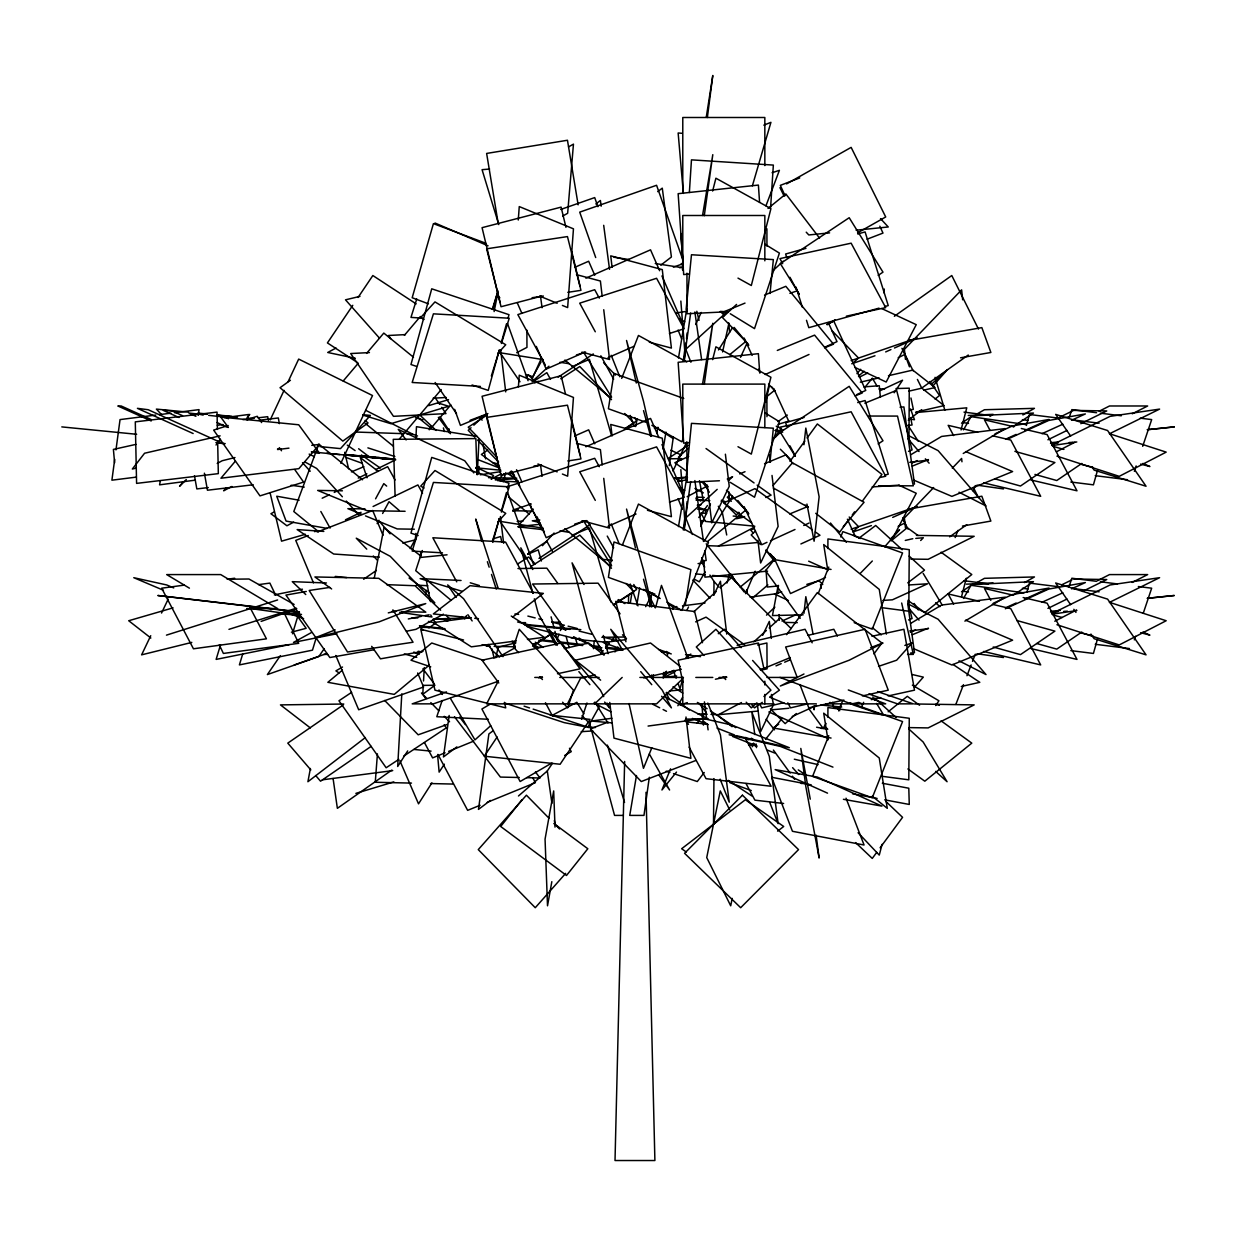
<?xml version="1.0" encoding="UTF-8"?>
<svg xmlns="http://www.w3.org/2000/svg" width="1236" height="1236" viewBox="0 0 1236 1236"><rect width="100%" height="100%" fill="white"/><g stroke="black" fill="none" stroke-linecap="round" stroke-linejoin="round"><path stroke-width="1.5" d="M908.97 440.232L909.263 388.181L896.023 388.537M827.873 548.568L827.935 538.958L909.263 549.665L908.8 611.217L882.319 607.726M827.687 740.256L827.718 736.409M827.873 717.174L827.935 707.564L909.263 718.27L908.8 779.823L882.319 776.332M713.898 594.794L714.006 581.414L709.897 575.049M713.496 824.257L713.944 778.587M448.946 432.646L449.008 428.799M624.644 761.453L615.018 1160.527L654.895 1160.527L646.011 792.307M628.444 603.369L628.63 595.659M415.914 438.023L416.47 426.683L477.235 436.509M420.719 552.446L420.472 557.451L447.061 554.809M477.266 474.609L479.043 438.703M401.793 693.875L397.698 766.49L407.71 750.901M423.206 686.691L422.774 694.323L434.979 685.177M423.531 680.959L424.288 667.579M689.364 192.522L691.465 159.861L773.35 165.083L770.615 207.339M478.626 474.176L479.135 466.482L475.845 468.32M518.27 220.023L519.259 206.582L573.458 228.83L567.648 307.579L562.395 305.431M518.409 386.714L519.259 375.188L573.458 397.436L567.648 476.184L562.395 474.037M377.428 753.898L375.265 782.264L411.48 783.099M883.956 292.824L884.296 289.039M686.135 309.371L691.465 254.755L773.35 259.591L770.028 293.488M684.311 361.422L686.181 342.449M686.552 338.664L687.108 332.978M686.135 477.977L691.465 423.361L773.35 428.197L770.028 462.094M684.311 530.028L687.108 501.584M593.45 648.684L594.253 641.19M803.941 444.728L805.826 428.073L819.128 496.81L814.107 541.213L806.923 504.056M803.941 613.334L805.826 596.679L813.01 633.836M814.524 706.111L814.107 709.819L813.396 706.111M415.064 540.735L416.007 533.365M707.363 117.513L712.801 75.473L706.25 117.358M683.261 361.298L684.713 350.267L680.851 301.059M683.261 529.904L684.713 518.873L680.851 469.665M114.701 459.359L111.904 480.186L136.362 477.111M115.968 449.889L120.046 419.591L155.782 415.08M198.285 415.311L199.042 409.626L174.6 412.716M449.162 715.459L443.446 756.957L456.856 746.884M649.58 606.752L651.449 593.388M669.325 465.601L673.326 436.988M683.987 360.68L690.661 313.002M704.273 215.713L712.801 154.67L702.542 215.481M649.317 777.259L643.971 815.405L629.742 815.405L636.478 775.513M663.191 678.07L663.979 672.353M672.786 609.394L673.326 605.578M683.987 529.286L690.661 481.607M704.273 384.319L712.801 323.276L702.542 384.087M630.329 602.89L631.828 593.373M656.826 433.434L657.722 427.718M682.442 269.68L683.029 265.879M685.316 605.037L690.893 569.641L613.983 541.971L608.406 577.366L654.91 594.099M636.787 605.007L639.676 587.903M663.099 449.193L665.972 432.09M678.487 357.992L686.83 308.583M652.824 678.595L653.473 674.794M678.487 526.598L686.83 477.189M551.828 881.685L547.517 905.803L545.061 839.136L553.682 790.932L555.01 827.116M635.675 426.544L637.081 419.019M310.39 768.483L307.918 781.724L365.392 737.537M778.186 585.308L772.454 615.559L803.153 614.833M374.261 578.216L383.994 527.695L420.704 555.922M425.663 594.083L426.374 590.345M666.358 671.225L665.262 676.834L675.366 671.519M160.309 481.067L159.568 484.836L195.381 480.14M247.586 420.132L248.699 414.493L224.195 417.691M494.122 311.565L497.861 292.808M732.206 898.387L730.708 905.803L706.729 857.583L720.279 790.932L729.703 809.874M722.581 351.936L728.823 323.693M765.64 402.395L769.379 385.447M495.79 657.784L498.216 647.185L515.953 642.828M712.631 191.024L715.907 178.216L770.924 208.652L751.318 285.501L737.985 278.115M712.631 359.63L715.907 346.822L770.924 377.258L751.318 454.091L737.985 446.721M961.067 429.943L966.768 407.818L915.598 412.592M961.531 596.71L966.289 578.263M655.822 606.83L661.476 585.385L688.035 658.464M682.38 679.924L680.032 688.854L678.085 683.508M882.087 844.342L879.26 855.111L858.093 832.724M499.375 349.773L488.235 390.406L472.059 384.983M501.399 342.387L506.466 323.909M507.981 318.378L509 314.686L431.735 288.807L410.97 364.527L416.362 366.335M492.793 542.388L499.375 518.378M501.399 510.993L506.466 492.515M507.471 488.823L509 483.276L431.735 457.413L410.97 533.133L418.154 535.528M1026.374 425.431L1029.449 414.493L1059.576 418.247M1026.884 592.214L1029.449 583.098L1059.576 586.853M1097.537 470.236L1093.427 484.836L1070.84 482.009M1097.537 638.842L1093.427 653.442L1070.84 650.615M492.778 309.433L497.552 292.762M726.969 583.021L729.626 573.767M752.384 185.817L770.924 122.349L763.817 125.145M503.129 481.824L505.848 472.585M220.518 644.898L216.13 659.406L289.209 644.667M242.689 654.029L239.398 664.906L312.476 650.167L316.308 637.467M292.499 633.79L299.066 612.021M491.341 376.022L499.174 350.73M501.414 343.5L509.232 318.224L433.419 313.836L412.175 382.48L480.418 386.42M492.469 541.013L499.174 519.336M501.414 512.106L509.232 486.814L433.419 482.442L412.175 551.086L442.503 552.832M416.748 298.973L410.97 317.405L422.279 318.115M492.268 309.324L498.031 290.893M422.31 550.514L415.729 570.677L451.155 600.356M442.148 700.534L436.802 716.725L488.375 719.275M581.631 719.151L586.976 702.975M1069.464 416.748L1071.859 409.626L1096.564 412.716M1068.862 587.146L1071.859 578.232L1096.564 581.322M1134.339 471.271L1136.131 465.926M1142.697 446.32L1151.674 419.591L1140.272 418.17M1134.339 639.877L1135.529 636.324M1143.3 613.149L1151.674 588.197L1138.371 586.544M557.003 639.522L559.012 634.145M560.356 630.576L561.685 626.992M765.949 205.825L779.406 170.321L772.083 172.746M955.165 537.567L957.946 530.399M973.211 490.97L975.281 485.578M955.861 704.381L963.493 684.667M966.969 675.706L971.125 664.953M972.516 661.368L975.281 654.184M621.662 378.37L638.456 335.466L686.783 361.963M622.357 545.2L638.456 504.072L708.444 542.45L681.855 610.399L666.853 602.164M683.261 438.208L681.855 441.793L651.851 425.339M429.247 429.788L430.653 426.204M818.201 593.651L828.769 567.077M840.743 536.949L842.859 531.635L902.558 552.955L872.261 629.139L854.169 622.681M828.769 735.683L812.562 776.424L872.261 797.745L902.558 721.561L850.09 702.836M838.626 710.87L842.149 702.017M651.835 747.78L643.462 768.313L629.016 703.531M670.592 768.823L661.94 789.989L676.494 772.098M700.827 526.335L710.453 503.902M745.555 593.666L755.181 571.233M752.214 746.745L753.697 743.299M532.283 378.432L541.615 357.791M695.636 324.543L701.229 312.445M740.519 357.281L746.915 343.454M861.229 707.533L863.655 702.311M270.221 419.916L284.048 390.375M288.112 381.677L298.679 359.089L372.515 395.535L340.812 463.299M672.971 470.993L686.861 441.793L687.046 482.318L719.445 480.758M686.861 610.399L688.498 606.969M150.746 635.69L141.615 654.848L191.812 642.396M161.545 613.056L168.189 599.12M713.775 595.196L720.433 581.26L726.753 634.13M762.658 635.319L769.317 621.399L771.341 638.394M773.952 703.732L760.634 731.588L757.483 705.153M498.432 680.727L486.629 703.856L656.579 703.856L682.689 678.749M567.463 703.856L580.966 677.436M891.496 540.503L916.247 493.272L898.974 485.207M645.625 606.644L652.67 593.342M375.574 498.819L383.793 483.631L386.667 486.103M377.134 523.616L378.973 520.248M382.619 513.496L389 501.692L399.074 510.344M491.65 478.888L493.504 475.505L476.107 467.285M410.151 548.645L415.651 538.711M466.59 615.497L464.751 618.803L461.661 616.548M541.09 361.839L532.809 376.702L525.516 374.462M598.981 707.193L587.857 727.031L595.381 727.54M677.869 705.725L682.504 697.459M775.513 436.911L779.267 430.298M963.508 429.834L971.032 416.686L1025.895 424.566M963.508 598.44L971.032 585.277L1024.011 592.894M826.019 723.431L823.13 728.39L808.591 708.429M614.941 651.944L617.83 647M705.153 571.913L699.282 581.832L694.215 579.159M718.487 349.942L732.546 327.633M704.335 541.013L732.546 496.239M431.92 782.867L418.525 803.833L399.831 760.65M444.357 764.188L439.135 772.129L437.637 755.366M894.2 392.754L902.558 380.209L880.387 390.545M497.135 736.996L484.311 756.216L560.124 764.25L590.051 719.383L550.252 715.18M518.471 795.984L547.301 770.97L552.477 763.261M935.698 705.555L938.912 700.766L912.369 685.177M352.785 305.307L327.432 342.913L357.915 362.874M358.054 297.474L372.839 275.535L416.161 303.886M280.387 655.605L267.393 674.562L318.826 656.532L324.249 648.637M698.803 517.498L707.455 505.509M789.989 461.368L804.806 441.113M807.093 437.992L817.351 423.963L881.932 474.408L862.543 500.904M850.013 518.038L839.754 532.067L815.729 513.295M852.284 514.918L854.57 511.812M786.575 634.655L817.351 592.569L881.932 643.014L873.945 653.921M876.741 852.346L872.261 858.433L855.59 842.581M880.109 847.772L902.558 817.336L885.903 801.469M704.226 772.515L697.289 781.538L673.512 773.597M216.022 445.022L220.456 439.29M774.972 558.796L765.563 570.708L800.217 618.324M765.563 739.313L782.017 718.471M521.994 799.754L500.688 826.482L566.505 875.474L587.826 848.746L554.145 823.686M865.2 386.976L872.322 378.154L877.189 386.296M697.197 722.967L699.622 719.985M702.048 717.004L704.474 714.022M235.412 461.105L220.935 478.224L298.865 468.66L319.367 444.419L311.766 445.346M343.222 380.982L357.976 363.569M366.582 353.403L383.793 333.087L413.488 357.219M404.388 335.342L420.364 316.478M399.46 438.919L441.252 389.572M450.785 404.898L431.117 428.12L417.753 417.258M183.299 481.839L179.56 486.242L186.281 479.614M247.277 417.305L249.78 414.384M856.95 373.643L860.689 369.27M772.871 485.686L792.446 462.82L864.072 502.279L843.276 526.582M600.619 653.458L603.122 650.538M605.625 647.618L609.379 643.245M611.882 640.325L614.385 637.405M884.713 546.76L899.592 529.672L890.383 539.097M497.629 480.696L503.886 473.589M565.671 873.358L535.265 907.718L478.27 849.611L526.412 795.196L548.954 818.17M914.408 687.216L923.338 677.127L912.369 674.547M932.624 386.327L947.518 369.579L931.836 383.902M497.969 353.249L505.74 344.751L434.979 301.908L420.75 317.482L424.041 319.475M497.969 521.855L505.74 513.357L434.979 470.514L420.75 486.088L424.041 488.081M519.089 524.636L533.303 509.17M542.45 545.679L554.068 533.025M226.203 487.988L223.623 490.8L231.904 486.474M933.674 487.54L904.397 517.992L905.463 527.973M952.292 468.15L961.608 458.463L961.963 461.785M920.681 540.503L923.338 537.753L915.783 538.402M860.503 573.118L872.322 561.005M766.536 615.142L774.864 607.092M594.701 703.856L622.187 677.436M736.579 304.442L722.457 317.528L747.765 343.577M773.272 270.406L783.16 261.244M852.855 363.245L858.495 358.007L831.874 330.599M728.112 480.897L732.345 476.972M773.272 439.012L783.16 429.834M755.443 531.016L751.21 534.941L760.526 544.535M852.855 531.851L858.495 526.613L849.178 517.019M471.04 427.749L468.243 430.329L474.84 437.22M473.851 425.169L482.272 417.428M525.764 377.474L528.56 374.894L535.173 381.8M532.113 381.677L548.938 366.211M684.713 350.267L725.656 313.063M688.189 448.297L678.425 457.165L681.113 459.838M684.713 518.873L717.189 489.363M730.09 494.755L727.309 497.289L731.341 501.322M739.082 512.384L736.285 514.918L721.484 500.132M693.767 611.851L716.107 591.611M720.294 587.811L731.465 577.691L775.868 622.017M753.821 641.855L766.382 630.468M769.178 627.95L780.349 617.83L791.102 628.568M796.339 713.527L785.169 723.647L770.368 708.877M756.911 702.82L751.318 707.873L746.204 702.218M763.925 696.486L770.924 690.167L715.907 629.279L696.301 646.984L703.979 655.482M490.692 725.686L474.948 739.885L450.398 698.371M858.479 376.099L864.134 371.264M752.152 598.379L767.911 584.906M342.434 670.128L327.864 682.318L394.253 694.385L429.232 665.138M729.626 354.763L745.756 341.522M765.563 397.668L774.509 390.329M707.61 541.414L745.756 510.128M740.21 587.069L774.509 558.935M768.004 208.451L785.833 193.944L819.545 238.115M891.141 540.796L907.286 527.71L918.039 535.512M888.19 711.781L907.286 696.316L919.569 705.231M908.275 420.255L921.67 409.641M935.065 399.043L939.53 395.505L929.982 381.46M512.801 616.949L543.361 593.388L470.02 585.663L433.342 613.937L470.962 617.892M595.845 203.955L600.402 200.464L601.159 206.196M657.722 191.642L662.28 188.135L671.411 256.995L660.796 265.168M777.629 831.148L783.701 826.482L745.354 799.754L681.639 848.746L686.243 851.959M858.896 538.232L875.691 525.485L902.187 549.726M907.734 582.882L924.513 570.151L909.171 556.107M493.349 730.6L488.884 733.952L478.471 809.395L490.398 800.449M290.414 380.255L280.031 387.718L342.835 441.097L368.05 422.959L365.13 420.487M718.301 633.697L724.512 629.279L741.106 647.679M762.288 702.342L754.516 707.873L751.967 705.045M770.074 696.81L779.406 690.167L752.6 660.426M894.354 316.277L951.782 275.535L978.479 329.085M968.282 355.026L921.716 388.073L917.421 379.437M949.665 536.857L966.737 524.728M777.938 421.661L787.317 415.064M487.602 450.089L481.36 454.462L499.823 467.749M391.843 770.059L337.366 808.329L333.087 778.51M470.02 617.799L433.156 619.066L435.582 623.191L429.402 627.486L420.101 627.301M363.647 579.236L376.331 570.476M343.129 705.014L287.787 743.13L310.839 769.92M371.14 746.374L320.541 781.198L315.69 775.559M686.304 657.428L689.41 655.281M1081.809 463.438L1056.78 480.526L1034.949 474.423M1081.809 632.044L1056.78 649.116L1036.772 643.539M686.135 657.228L690.831 654.06M961.515 423.175L972.392 415.852L1033.45 413.056L1013.242 426.652M989.959 416.424L993.064 414.338L968.267 415.481M961.515 591.781L972.392 584.458L1033.45 581.662L1013.242 595.242M668.97 458.015L687.958 445.3M878.178 275.365L882.983 272.152L849.194 217.721L780.333 263.608L799.213 294.029M878.178 443.956L882.983 440.758L849.194 386.327L780.333 432.214L795.227 456.238M778.711 724.203L773.087 727.958L831.055 738.046M351.627 692.361L338.958 700.766L386.157 767.757L398.842 759.352M403.585 756.2L446.366 727.834L444.172 724.713M534.076 381.105L546.853 372.669L550.514 379.344M558.162 377.15L593.311 353.944M625.354 428.305L636.54 420.92L634.717 417.583M527.695 553.929L546.853 541.275L552.353 551.287M538.989 558.409L590.113 524.651M532.592 646.212L550.159 634.609M614.184 604.28L636.54 589.526L633.79 584.504M487.293 414.925L468.243 427.177L497.305 457.583M560.758 378.741L579.808 366.489L611.511 399.645M624.427 429.263L633.96 423.145L624.705 413.473M517.451 564.126L528.56 556.988L535.173 563.894M530.599 566.752L579.808 535.095L611.511 568.251M533.504 645.285L550.962 634.053M613.319 605.022L633.96 591.735L626.034 583.454M662.99 673.991L666.219 671.936M827.178 324.79L835.335 319.676M910.947 454.632L941.631 436.432L1005.254 428.583L963.246 453.473M910.947 623.222L941.631 605.037L1005.254 597.173L964.868 621.121M490.151 704.18L481.916 709L520.124 781.523L551.457 763.215M564.651 755.49L571.248 751.642L569.472 748.259M342.526 667.023L335.898 670.885L339.066 672.909M976.177 414.431L984.443 409.734L1034.455 408.344L1022.867 414.925M976.177 583.037L984.443 578.324L1034.455 576.949L1024.52 582.589M786.559 183.901L851.14 147.378L885.702 216.964L857.552 232.878M568.529 146.899L573.458 144.133L567.648 213.287L562.72 216.053M500.503 655.961L515.319 647.649M311.287 632.631L293.488 642.426L336.949 633.728M443.43 614.184L415.929 629.34L406.474 631.225M217.212 463.438L222.186 460.734L234.994 457.536M274.284 511.905L270.916 513.712L286.922 525.779L293.674 522.148M336.053 348.027L327.725 352.476L355.319 358.286M552.152 715.381L576.841 702.295L583.871 713.79M687.154 496.687L707.347 486.042L701.152 481.592M707.208 545.648L718.487 546.08L754.593 527.03M710.963 714.393L718.487 714.686L741.461 702.558M516.694 352.708L526.953 347.378L526.891 330.182M491.109 479.089L501.152 473.913M1056.471 451.758L1074.903 442.241M1054.787 621.229L1076.587 609.981M1099.221 411.202L1109.511 405.98L1147.657 405.98L1132.222 413.813M803.972 673.991L780.333 686.026L849.194 660.209L882.983 642.998L870.623 647.633M1097.506 580.673L1109.511 574.585L1147.657 574.585L1132.222 582.419M859.314 377.196L867.765 372.963M898.17 357.76L904.937 354.377M898.17 526.366L904.937 522.982M1051.851 445.037L1110.082 416.362L1159.6 409.101L1109.943 433.542M1051.851 613.628L1110.082 584.968L1159.6 577.691L1109.943 602.148M1059.777 417.181L1073.62 410.398L1106.745 410.939L1080.805 423.67M1047.927 439.784L1066.962 430.452M1061.508 584.937L1071.89 579.854M1047.927 608.39L1066.962 599.058M1082.535 591.426L1106.745 579.545L1073.62 579.004M358.239 478.069L366.907 473.836M375.574 469.618L394.639 460.317M322.179 498.216L329.085 494.894M334.245 492.407L387.671 466.683L395.072 479.97M345.524 519.769L361.036 512.307M373.087 506.497L417.907 484.929L422.527 493.226M912.106 462.959L917.267 460.565M910.376 632.369L915.536 629.958M826.822 324.404L833.821 321.19L865.772 390.421L857.012 394.438M765.238 374.523L809.008 354.469M824.767 347.239L837.019 341.615L828.244 322.581M766.984 542.326L761.731 544.736L744.165 506.667M770.491 540.719L794.995 529.487M803.755 525.47L809.008 523.075M825.493 577.49L790.484 593.543L773.705 557.204M688.699 456.424L674.825 462.727L687.216 471.611M765.887 497.505L771.094 495.126L757.158 485.145M995.011 433.851L1012.346 425.972L1049.055 419.452L1024.798 430.483M1005.733 439.166L1016.131 434.423M1007.046 439.383L1048.638 420.472L1085.362 413.952L1071.488 420.255M1042.025 433.666L1062.836 424.195M800.897 543.948L819.978 535.265L815.327 531.928M695.636 621.862L706.034 617.135L744.767 644.868M663.531 675.088L674.037 670.298M782.017 621.09L795.999 614.709M993.28 603.245L1012.346 594.578L1049.055 588.058L1024.798 599.089M1005.733 607.757L1016.131 603.029M1005.316 608.776L1048.638 589.078L1085.362 582.558L1071.488 588.861M1042.025 602.256L1062.836 592.801M792.23 716.494L816.502 705.447M885.671 351.92L890.94 349.572M894.447 348.011L917.267 337.845L851.14 360.603M892.686 517.39L917.267 506.451L851.14 529.209M574.678 267.362L588.66 261.244L594.748 275.18M585.864 278.162L650.538 249.826L659.653 270.73M584.628 352.229L546.188 369.085L536.3 346.435M608.066 357.667L634.284 346.188M574.678 435.968L588.66 429.834L594.748 443.786M585.864 446.768L650.538 418.432L658.896 437.59M584.628 520.835L546.188 537.691L537.057 516.787M608.066 526.273L636.03 514.021M760.619 669.804L790.329 657.552M775.992 665.88L781.198 663.67M784.659 662.187L789.866 659.978M572.067 366.628L589.448 359.398L611.418 435.226M534.74 382.727L538.216 381.291M487.046 414.276L460.425 425.4L454.647 409.332M351.395 471.889L363.878 466.683M572.067 535.234L589.448 528.004L610.878 601.978M527.772 554.238L538.216 549.881L541.43 560.99M745.014 303.098L721.932 312.584L724.373 315.551M764.543 295.08L785.833 286.319L833.497 344.18L824.613 347.826M777.305 350.452L814.586 335.126L862.234 392.986L855.142 395.906M727.262 479.012L732.593 476.818M739.684 473.898L745.014 471.704M764.543 463.685L785.833 454.925L793.172 463.824M754.238 528.544L750.685 529.997L753.126 532.963M789.727 513.944L807.479 506.652M912.307 466.111L928.39 459.545M912.307 634.717L928.39 628.151M445.084 752.801L432.6 757.9L424.504 742.635M448.653 751.349L473.62 741.152M480.124 805.254L467.641 810.352L437.93 754.393M487.247 802.349L535.389 782.682L532.701 777.598M864.829 403.183L896.641 390.329L912.075 449.919L908.553 451.341M908.553 619.947L912.075 618.525L907.734 601.762M335.188 629.896L315.474 637.621L379.128 621.847L425.74 603.601L388.289 612.871M308.274 535.528L295.744 540.395L313.45 582.851M317.219 532.052L372.685 510.514L383.021 535.265M608.004 722.102L590.391 728.9L641.268 781.538L695.883 760.464M799.754 177.922L780.333 185.369L785.045 195.721M867.085 239.197L882.983 233.094L879.831 226.203M470.051 420.333L487.896 413.566M447.262 724.466L418.185 734.802L384.69 700.472M228.954 629.34L296.377 608.205M261.136 621.399L296.779 608.792M294.23 664.983L326.984 653.442M560.742 209.456L594.701 197.59L597.9 206.675M673.342 267.13L682.287 264.01M446.474 691.897L412.175 703.856L433.419 703.856L498.402 681.206M851.743 363.77L874.98 355.783M853.535 531.758L871.395 525.609M789.912 293.334L797.22 290.831M904.845 645.455L912.075 642.998L896.641 660.209L878.549 666.358M680.094 705.045L687.324 702.604M512.925 510.082L531.202 503.933M512.863 511.117L518.347 509.263M576.439 354.979L585.586 352.028M669.433 333.504L684.064 328.761L656.579 278.285L579.715 303.175L595.288 331.773M574.616 524.188L585.586 520.634M669.433 502.11L684.064 497.366L656.579 446.891L579.715 471.781L595.288 500.379M506.497 486.969L519.336 482.874M228.166 425.508L213.643 430.097L259.977 495.883L303.577 482.086L294.74 469.556M246.335 419.746L257.243 416.3L261.646 422.573M166.458 635.134L277.606 599.97M909.65 410.398L913.327 409.286L910.947 397.992M493.38 538.726L500.657 536.501L501.754 542.14M428.645 405.64L448.514 399.645M355.875 793.373L393.836 781.894M778.093 424.303L788.877 421.105M750.097 597.127L774.509 593.96L781.693 591.843M806.845 584.381L819.406 580.657M305.4 534.276L281.561 541.167L270.221 493.411M314.562 531.635L318.224 530.568M173.071 607.849L128.714 620.735L150.838 638.023M805.965 248.343L785.632 253.998L786.791 257.675M857.707 233.975L865.092 231.92L888.251 305.586L884.559 306.605M879.012 308.15L808.808 327.664L806.49 320.294M804.111 417.474L785.632 422.604L786.791 426.281M857.707 402.581L865.092 400.526L888.251 474.176L884.559 475.211M679.553 267.718L683.214 266.744L681.345 263.438M270.761 609.657L274.454 608.684M291.402 632.183L306.173 628.305L294.523 612.16M541.461 296.207L501.028 306.729L482.071 227.671L561.113 207.123L565.964 227.347M402.689 543.037L415.713 539.761M359.985 296.362L345.493 299.823L379.452 338.108M654.416 428.274L658.17 427.393M737.135 645.254L805.069 629.279L812.176 642.813M808.112 635.319L833.821 629.279L837.375 636.046M783.779 702.697L761.731 707.873L759.955 704.489M807.015 703.995L790.484 707.873L787.826 702.805M220.116 435.845L144.566 453.241L132.345 469.016L136.022 468.166M860.349 382.171L879.09 377.861M888.452 375.698L912.786 370.105L935.034 387.548L923.802 390.128M908.723 391.179L921.824 388.166L944.072 405.609L915.984 412.067M905.293 540.426L912.786 538.711M564.234 648.591L588.66 642.998L603.523 654.74M581.878 677.869L595.041 674.856M643.755 677.869L681.345 669.263M961.284 686.474L979.793 682.318L952.925 664.396M135.945 444.373L113.403 449.41L114.608 462.727M843.91 700.055L808.808 707.873L799.939 684.59M862.388 695.93L888.251 690.167L865.092 629.279L785.632 646.984L797.22 677.436L766.969 677.436M736.471 518.734L743.887 517.111M871.952 636.277L903.902 629.279L914.485 690.167L888.19 695.93M841.206 706.235L833.697 707.873L832.724 702.342M852.485 703.763L858.124 702.527M871.272 699.638L880.665 697.583M846.351 316.169L885.702 307.64L851.14 243.183L779.947 258.602L782.666 263.685M880.078 477.467L885.702 476.246L851.14 411.789L779.947 427.208L782.666 432.291M538.664 677.838L542.419 677.019M557.482 673.744L580.07 668.83L561.113 642.998L482.071 660.209L498.788 682.998M757.606 645.007L766.907 642.998L767.092 668.83L761.515 670.036M715.412 679.228L726.613 676.834M760.202 669.634L763.925 668.83L758.394 642.998L678.147 660.209L682.905 682.349M274.33 594.871L302.434 589.201M408.328 618.942L421.553 616.3M425.339 615.543L429.124 614.786M306.281 591.472L285.933 595.072L329.842 657.537L374.23 649.719M423.006 651.326L380.472 658.834L371.681 646.335M907.997 340.626L981.847 327.617L990.87 352.476L960.573 357.807M907.997 509.217L981.847 496.223L990.87 521.082L962.473 526.072M675.814 313.048L687.092 311.256M677.699 481.345L687.092 479.862M702.434 561.082L706.189 560.48L704.844 550.962M480.356 474.809L500.812 471.611M532.083 297.737L543.361 296.022M567.803 292.329L580.966 290.336L567.463 236.586L486.629 248.807L500.116 302.557M533.967 466.049L541.476 464.921L501.028 475.335L482.071 396.277L561.113 375.729L565.516 394.114M567.803 460.935L580.966 458.942L567.463 405.192L486.629 417.413L500.116 471.163M329.796 587.409L309.185 590.468L347.501 651.99L413.056 642.241L392.894 609.858M1052.052 445.593L1076.803 441.963M1052.052 614.199L1076.803 610.569M184.133 585.138L161.669 588.197L193.449 648.792L266.435 638.827L249.672 606.845M227.177 579.251L234.67 578.232M611.897 718.27L591.364 721.051L612.16 722.89M648.081 726.057L702.218 718.719M258.556 584.613L269.865 583.098L275.643 595.134M908.29 425.478L912.075 424.983L910.638 417.567M470.962 617.676L433.527 622.573L471.318 646.83L516.231 640.943M527.448 639.475L544.288 637.266L511.24 616.053M625.988 639.63L603.384 642.596L621.43 649.024M322.38 779.823L392.724 770.615M676.865 606.598L673.11 607.092L668.29 604.002M682.504 605.872L705.03 602.952M159.552 414.616L170.831 413.179M909.758 462.357L928.468 460.039M909.758 630.947L928.468 628.645M277.559 449.549L288.961 448.143M242.905 419.637L254.353 418.278M258.169 417.814L267.702 416.686L268.382 420.472M217.289 425.246L223.005 424.566M259.251 420.24L278.332 417.969L279.351 423.639M208.281 487.571L196.833 488.931L194.469 475.69M253.241 484.759L207.447 490.228L204.404 473.187M689.425 273.959L683.693 274.577L678.147 193.681L758.394 185.076L759.584 202.41M689.425 442.565L683.693 443.183L678.147 362.287L758.394 353.681L759.707 372.948M539.808 520.001L532.299 520.82L539.73 522.519M518.1 526.629L540.626 524.203M697.289 505.2L701.028 504.798M663.547 677.374L676.679 675.984M675.968 478.765L687.463 477.56M675.165 478.208L686.675 477.019M829.603 232.862L808.808 234.964L806.227 232.183M856.1 230.205L888.251 226.976L880.526 218.633M698.062 563.616L703.747 563.06L701.615 557.683M704.659 520.433L700.858 520.804L701.275 526.443M740.75 516.957L744.551 516.602M767.587 571.109L704.922 577.15L703.701 560.248M778.649 585.926L767.247 587.023L766.042 570.12M718.487 546.08L757.915 542.48M718.487 714.686L757.915 711.086M770.831 709.897L788.892 708.243M669.371 690.955L682.349 689.781M489.595 169.038L482.071 169.687L498.788 224.581M1050.847 442.658L1058.479 441.994M1050.847 611.264L1060.38 610.429M863.933 386.899L879.26 385.74L880.372 397.127M900.055 407.2L903.902 406.938L914.485 484.141M872.168 486.907L899.097 485.145M910.638 652.994L914.485 652.747L907.78 603.786L938.109 619.236L986.019 674.562L958.997 660.827M908.615 584.983L927.587 583.778L892.407 599.815L882.921 600.418M581.229 731.681L592.755 730.939M495.342 479.97L514.609 478.795M517.189 521.438L522.982 521.082M405.377 334.616L388.49 335.481L390.638 338.633M369.44 352.584L350.684 353.542L393.481 416.331L445.995 413.612L441.715 407.339M433.156 398.177L446.289 397.498M727.062 311.781L687.046 313.728L686.953 273.187M1050.538 443.4L1058.031 443.044M1069.279 442.503L1073.033 442.334M1050.538 612.005L1058.031 611.65M1063.655 611.387L1067.41 611.202M966.351 584.164L993.064 582.944M878.997 388.969L884.682 388.83M821.214 728.437L826.977 728.298M801.237 783.485L805.069 783.392M668.475 458.819L681.623 458.633M517.961 568.545L546.853 568.174L557.838 583.5M521.731 622.681L525.578 622.635M552.554 622.28L560.263 622.187M571.047 637.714L574.894 637.668M601.87 637.312L624.983 637.004M343.793 704.026L280.464 704.891L310.329 727.911M227.903 579.236L248.946 579.004L294.122 604.45M299.606 613.041L284.295 613.21L301.507 614.431M422.681 685.377L434.222 685.269M323.832 654.416L327.648 654.416M685.656 719.105L708.444 719.058L664.072 696.44M246.69 608.529L277.575 608.529L220.734 574.585L166.69 574.585L189.417 588.166M534.771 677.436L542.465 677.436M559.784 677.436L585.679 677.436M588.568 677.436L599.136 677.436M639.877 677.436L647.556 677.436M650.074 677.436L683.431 677.436M695.822 677.436L712.801 677.436M719.043 677.436L726.675 677.436M816.332 703.856L785.833 703.856L769.858 697.243M825.864 703.856L885.702 703.856L848.313 689.982M623.207 815.405L614.555 815.405L589.309 722.195M868.645 416.038L897.521 416.084L913.327 485.825L878.657 485.763M907.548 654.416L913.327 654.416L901.677 603.029M774.864 430.514L782.403 430.545M342.418 490.8L317.652 490.414L366.999 510.7L405.099 511.287M365.022 508.923L347.872 508.66L361.978 514.454M916.448 535.389L974.184 536.285L928.128 559.305L910.808 559.043M414.369 529.209L397.22 528.931L365.501 515.891M914.516 703.964L974.184 704.891L928.128 727.911L908.877 727.602M512.955 510.731L531.635 511.071M488.452 477.652L516.772 478.208M486.567 646.227L490.352 646.304M494.122 646.366L514.887 646.768M533.767 647.139L543.191 647.309L535.281 642.179M392.028 611.434L395.783 611.526M401.406 611.635L425.817 612.175L378.741 578.324L314.917 576.949L331.634 588.954M784.118 622.388L797.313 622.666M519.259 777.506L500.395 777.073L454.477 716.756M526.814 777.676L540.024 777.985L535.435 771.944M430.53 783.547L453.396 784.072M355.443 432.028L402.843 433.651M406.629 433.774L412.314 433.975L417.536 436.014M386.59 584.643L415.064 585.74L440.649 610.198M326.459 582.975L292.283 581.662L305.755 594.531M412.098 617.737L417.799 617.954M434.887 618.618L450.074 619.205L446.041 615.343M697.83 713.883L707.208 714.254M695.992 499.993L703.639 500.302M696.64 497.135L704.288 497.475M696.749 500.086L709.835 500.657M721.067 501.167L724.806 501.322M461.059 580.487L420.132 578.618L462.279 591.349M499.004 480.928L517.899 481.932M416.3 585.091L427.826 585.74M720.403 311.395L728.019 311.843M323.817 531.418L297.15 529.58L333.674 554.022L379.406 557.158M602.89 559.46L612.299 560.093M297.691 616.563L301.476 616.81M681.978 133.287L678.147 132.994L683.369 193.419M697.614 509.155L706.992 509.912M281.746 613.875L300.363 615.513L250.553 608.529M695.621 573.906L705.045 574.755M712.569 575.435L733.303 577.289M358.919 455.605L395.412 459.251M311.333 451.897L386.096 458.88L375.095 457.397M203.307 413.952L207.107 414.323M216.594 415.219L237.482 417.212M246.968 418.123L250.769 418.479M514.918 614.014L518.656 614.369M580.843 629.665L528.56 624.736L517.59 621.971M525.084 625.122L569.904 629.371M607.818 642.38L579.808 639.723L526.799 626.436M188.444 412.175L156.385 409.101L161.622 414.709M197.868 413.087L207.293 413.998M216.717 414.91L231.796 416.362M377.675 457.459L394.964 459.143M311.889 451.897L315.628 452.252M326.829 453.318L339.885 454.585M706.621 513.481L700.936 512.925L705.462 521.422L754.748 526.196M733.164 516.045L744.535 517.142M420.008 626.575L429.402 627.486L419.854 626.358M820.874 705.03L841.716 707.054M362.874 414.693L370.383 415.435L340.503 448.622L319.861 446.582M61.8 426.899L136.655 434.284M217.69 442.874L225.215 443.616M343.639 454.724L395.736 459.838M475.922 467.78L500.858 470.236M277.544 448.915L281.36 449.286M311.781 452.314L319.382 453.056L298.726 424.782L220.75 417.057L228.366 427.471M413.967 749.449L431.086 751.133M344.906 454.771L386.096 458.88M335.28 576.424L346.713 577.567M380.595 458.139L344.396 454.431L369.039 456.717L358.625 448.745M474.717 618.294L478.486 618.695M203.461 414.647L188.892 413.056L195.891 416.316M199.521 414.338L203.167 414.74M208.621 415.342L225.014 417.135L228.506 418.772M518.1 526.845L542.619 529.611M299.436 611.851L157.853 595.505L297.582 611.959M419.977 625.771L444.852 628.645M540.518 639.692L553.898 641.237M557.73 641.685L582.604 644.543M590.252 645.439L599.831 646.536M605.563 647.2L622.789 649.194M420.07 626.389L444.96 629.309M538.757 640.356L555.984 642.396M559.8 642.844L582.774 645.547M592.338 646.675L601.917 647.803M605.748 648.251L622.975 650.275M686.304 721.824L707.347 724.281L708.089 729.873M748.583 744.86L756.231 745.756L753.218 743.377M783.624 803.493L754.918 800.155L746.003 783.531M1100.364 413.179L1121.268 415.79M1072.74 419.9L1099.098 423.191M908.862 419.019L914.485 419.715L910.515 408.9M1095.25 475.675L1127.556 479.722M1100.364 581.785L1117.468 583.933M1072.74 588.506L1099.098 591.797M1095.25 644.28L1129.457 648.56M215.883 442.642L223.083 443.57L148.212 409.734L137.428 408.344L193.14 433.527M964.003 412.113L986.606 415.033M1022.388 419.668L1028.043 420.41M964.003 580.719L988.491 583.886M1022.388 588.274L1028.043 589.016M661.121 651.588L668.63 652.562M685.532 654.725L700.549 656.656M291.14 485.238L304.257 487.092M962.813 422.588L968.499 423.392M976.981 485.13L1003.477 488.931M962.813 591.194L968.499 591.998M976.981 653.736L1003.477 657.537M399.614 612.314L431.936 616.996L430.715 614.941M613.983 257.227L629 259.529M655.25 263.546L683.4 267.857M498.618 352.538L543.253 359.614M559.985 362.272L569.286 363.739M498.618 521.144L543.253 528.22M559.985 530.862L569.286 532.345M773.087 559.352L831.055 569.441M816.594 727.247L827.811 729.209M843.415 799.306L881.932 806.104L817.351 777.073L775.173 769.611L827.533 793.157M299.143 500.225L276.725 496.223L286.072 521.082L327.169 528.405M418.139 651.248L421.924 651.928M882.319 783.253L908.8 788.228L909.263 804.451L884.682 799.831M852.531 793.79L877.112 798.41M811.233 784.86L771.65 777.274L792.446 831.287L864.072 845.007L846.042 798.193M704.026 718.703L731.465 724.945L789.325 747.718L736.285 735.667M729.132 734.787L780.349 746.42L832.956 767.123M794.315 759.213L818.093 764.62M1013.953 426.775L984.474 419.838L989.897 430.066M1021.322 428.506L1047.108 434.578L1076.989 490.8L1030.932 479.97M977.645 432.276L948.167 425.339L953.605 435.566M992.384 435.736L1010.801 440.078L1040.681 496.3L983.578 482.859M1012.099 594.949L984.474 588.444L990.808 600.372M1023.161 597.544L1047.108 603.183L1076.989 659.406L1030.932 648.576M979.484 601.314L948.167 593.944L953.605 604.172M992.384 604.342L1010.801 608.684L1040.681 664.906L983.578 651.465M428.398 621.399L435.582 623.191M463.562 640.001L420.75 629.279L434.979 690.167L505.74 707.873L504.442 702.342M482.179 644.651L489.626 646.521M1080.079 464.056L1092.902 467.301M492.561 462.542L498 463.902M1080.079 632.662L1092.902 635.907M527.88 616.084L535.188 617.923M538.85 618.85L542.496 619.761M551.642 622.048L564.435 625.261M568.096 626.173L577.227 628.475M579.112 631.086L591.92 634.3M602.874 637.05L617.506 640.727M1140.612 464.087L1149.913 466.528L1142.867 463.423M1140.612 632.693L1149.913 635.134L1142.867 632.029M576.47 274.639L600.402 281.02L602.179 296.331M649.317 342.187L671.411 348.089L662.28 269.602L610.739 255.852L612.083 267.331M581.924 352.121L609.533 359.491L603.74 309.726M576.47 443.23L600.402 449.626L602.179 464.937M647.479 510.298L671.411 516.679L662.28 438.208L610.739 424.458L612.083 435.937M581.924 520.727L609.533 528.096L603.74 478.332M404.234 653.968L416.748 657.351M1052.995 446.366L1063.918 449.41M1014.88 451.356L1054.895 462.527L1020.488 486.026L995.026 478.904M1052.995 614.972L1062.095 617.506M1016.703 620.472L1054.895 631.132L1020.488 654.616L993.203 647M415.512 417.753L422.866 419.916M470.252 582.789L479.413 585.555M437.606 402.859L448.637 406.258L390.854 423.701L363.276 415.219M935.76 704.211L939.375 705.323M367.88 447.865L394.825 456.517M1109.372 433.697L1166.166 452.129L1119.229 476.339L1056.935 456.13M1109.372 602.303L1166.166 620.735L1119.229 644.945L1056.935 624.736M524.095 706.142L529.518 707.919M533.149 709.124L589.248 727.587L564.203 722.627L504.473 702.96M666.204 771.156L669.866 772.376M483.848 660.426L431.735 642.998L410.97 660.209L430.731 666.807M877.498 691.557L913.327 703.856L897.521 703.856L868.862 694.014M852.809 704.783L881.963 714.732M288.374 613.303L303.623 618.633M658.634 649.425L671.256 653.921M683.74 398.455L613.983 373.365L608.406 408.761L645.965 422.279M345.725 457.366L362.009 463.237M697.876 507.115L706.915 510.422M729.889 782.682L751.287 790.592M779.947 677.436L851.14 703.856M485.763 243.229L433.419 223.639L412.175 297.737L428.413 303.809M478.517 459.854L499.421 468.011M692.454 718.41L708.228 724.62M717.004 728.066L734.539 734.972M732.562 736.44L757.112 746.096M767.633 750.237L774.648 753.002M509.943 472.183L513.496 473.635M539.668 296.099L557.158 303.268M537.923 463.979L557.158 471.874M858.696 702.388L862.234 703.856M829.943 702.388L833.497 703.856M173.72 587.919L166.752 584.968L133.782 577.691L163.399 590.236M965.656 451.573L1012.608 471.565L951.89 496.378L913.636 480.078M965.656 620.178L1012.608 640.171L951.89 664.983L913.636 648.684M434.979 223.005L488.05 245.809M413.813 652.052L419.05 654.369M808.668 561.19L827.703 569.734M768.885 711.951L827.703 738.34M150.977 419.39L121.143 405.98L117.837 405.98L151.194 420.982M670.777 450.228L681.19 454.941M182.573 415.682L172.098 410.939L163.26 410.398L178.988 417.505M881.716 308.552L916.247 324.666L886.181 382.017L855.111 367.509M853.381 535.312L860.287 538.541M216.995 422.496L227.47 427.393M776.239 426.188L781.461 428.645M774.509 593.96L788.413 600.541M590.453 645.238L602.55 651.048M442.581 618.912L447.695 621.337M309.17 454.106L314.33 456.656M573.581 636.772L587.069 643.539M907.718 435.18L938.109 450.63L986.019 505.957L958.997 492.222M365.933 410.429L412.314 433.975M652.84 704.304L659.669 707.795M663.083 709.526L666.498 711.272M593.805 703.021L610.939 711.766M377.413 520.789L380.055 522.148L390.051 533.828M679.738 319.166L684.713 321.762M496.486 296.068L499.869 297.83M679.738 487.772L684.713 490.368M674.686 477.76L681.438 481.329M694.926 488.436L703.346 492.901M643.523 589.371L660.194 598.518M773.319 488.035L808.298 507.301L805.208 505.091M305.168 462.094L316.617 468.429L342.372 496.779M617.861 600.263L621.167 602.148M695.806 498.139L700.719 501.074M560.804 627.208L565.764 630.175M578.973 638.054L593.821 646.922M764.883 244.187L779.406 253.102L754.516 328.621L730.291 313.759M764.883 412.793L779.406 421.708L754.516 497.227L730.291 482.364M618.386 599.584L624.829 603.601M653.813 426.111L673.11 438.486M648.993 591.611L658.634 597.807M673.002 686.814L682.751 693.072M697.367 702.45L707.116 708.707M710.36 710.777L735.698 727.618M728.22 780.349L751.905 795.984M720.31 311.626L723.493 313.759M751.333 738.186L754.47 740.302M798.271 769.889L806.104 775.173M347.239 445.13L355.118 450.599M361.422 454.972L380.333 468.073M706.034 448.529L754.053 482.921M812.237 529.719L754.918 488.653L723.709 502.867L751.596 522.828M507.502 473.28L518.27 481.036M776.038 429.695L780.596 433.002M941.075 552.229L971.79 574.524L924.806 612.608L907.904 600.341M941.075 720.835L971.79 743.13L924.806 781.198L907.904 768.946M409.07 578.062L429.17 592.77M378.216 471.38L360.325 457.644L367.046 477.791M680.248 666.482L650.538 642.998L575.389 660.209L600.634 680.155M718.487 715.999L732.067 726.706M745.663 737.428L748.692 739.808M666.776 692.284L689.317 710.067M702.851 720.727L707.347 724.281M872.261 627.61L881.268 634.871M872.261 796.216L887.278 808.329L879.26 758.008L823.701 713.172L827.857 739.267M365.099 423.253L393.311 446.181M362.565 479.784L318.826 444.141L293.797 511.519L318.579 531.727M564.852 360.078L610.661 397.884M564.852 528.684L610.661 566.49M508.892 497.227L529.178 514.068M499.607 656.965L492.376 650.692L488.112 644.419M935.667 602.782L939.947 606.66M874.686 698.077L896.069 717.467M908.893 729.085L923.153 742.002L947.085 781.724L935.667 771.388M818.587 580.518L822.774 584.35M835.629 706.868L839.769 710.654M622.48 634.81L626.497 638.518M479.413 417.552L482.148 420.132M419.746 414.972L436.138 430.452M780.349 449.224L791.102 459.962M703.995 482.673L708.027 486.706M582.048 715.706L589.927 723.724M554.253 823.578L559.553 828.985M421.43 692.948L426.791 698.448M430.808 702.573L438.842 710.808M444.203 716.308L449.564 721.793M768.514 384.164L775.173 391.009L771.449 386.621M726.459 490.244L747.765 512.183M765.856 550.02L775.173 559.614L770.229 553.743M603.585 362.689L615.466 375.095M477.482 439.985L498.618 462.063M509.186 473.094L518.425 482.751M434.84 602.859L390.252 556.324L356.262 538.185L366.752 549.139M373.303 555.984L377.243 560.093M510.499 471.395L514.47 475.536M511.828 641.376L514.47 644.141M692.824 580.039L710.036 598.178M346.234 501.043L359.12 515.211M302.496 462.712L310.221 471.225M723.168 676.725L725.733 679.553M792.6 767.664L798.796 774.524M533.967 643.616L537.815 647.88M714.006 581.414L719.058 587.085M518.487 652.654L513.45 646.984L519.259 629.279L573.458 690.167L567.648 707.873L562.596 702.218M539.916 676.725L542.434 679.553M555.057 635.891L566.304 648.745M907.688 438.425L919.043 451.542M925.347 458.819L929.117 463.176M908.954 608.483L919.043 620.132M622.326 649.889L610.739 629.279L662.28 690.167L671.411 707.873L661.584 696.285M640.727 671.627L651.774 684.682M578.85 671.627L589.896 684.682M604.62 702.079L609.533 707.873L607.03 703.052M684.991 720.14L688.498 724.327M734.153 327.432L748.815 345.23M830.468 523.013L846.351 542.31M737.815 500.472L748.815 513.836M738.124 512.337L741.693 516.864M766.15 550.653L774.509 561.237M706.204 543.809L744.366 592.152M766.15 719.259L774.509 729.843M699.051 703.346L706.204 712.415M422.882 668.83L434.361 683.91M438.965 689.951L442.411 694.462M459.622 717.081L465.369 724.62M473.759 472.894L464.751 460.781L398.239 429.355L406.119 439.954M438.347 417.305L450.491 433.728M773.396 750.067L790.159 773.103M792.4 776.177L794.624 779.252M620.07 613.844L598.1 583.176L532.608 584.025L565.563 630.036M658.587 774.632L669.588 789.989L649.348 754.006M279.305 447.633L281.514 450.769M422.218 693.55L425.508 698.216M419.483 625.617L422.789 630.298M533.288 643.879L536.439 648.421M1070.639 436.045L1055.668 414.384L1107.595 430.514L1146.05 486.242L1094.138 470.113L1092.006 467.007M1070.639 604.651L1055.668 582.975L1107.595 599.12L1146.05 654.848L1094.138 638.703L1090.925 634.068M1073.837 609.302L1075.969 612.392M498.618 350.576L520.001 381.754M435.118 382.496L456.501 413.674M498.618 519.182L525.362 558.162M435.304 397.915L439.583 404.203M502.959 656.656L463.577 598.703L447.664 584.906L456.177 597.436M467.888 614.663L472.152 620.935M439.97 416.625L450.398 432.615M701.646 562.318L704.736 567.092M907.935 425.215L918.271 441.298M914.13 603.462L918.271 609.904M703.33 482.874L709.325 492.222M718.317 506.25L722.318 512.476L726.706 534.972M730.862 574.029L735.868 581.832M583.763 352.615L611.619 397.142M583.763 521.221L611.619 565.748M586.837 520.541L611.99 560.866M594.887 702.048L607.957 723.014M923.153 573.396L942.295 605.176M872.786 697.089L874.702 700.271M876.618 703.438L883.307 714.562M320.835 511.488L330.089 528.096M584.041 584.504L572.067 562.843L589.448 628.398L604.203 655.065M532.793 569.518L520.82 547.842L532.901 593.373M555.721 645.053L538.216 613.396L534.354 598.827M600.85 355.783L613.659 379.158M607.247 536.084L613.659 547.764M511.565 471.024L519.8 486.042M512.476 641.299L515.227 646.304M599.29 298.123L594.701 289.703L517.838 314.593L545.323 365.068M599.29 466.714L594.701 458.309L517.838 483.199L544.412 531.99M533.21 593.002L505.632 542.125L432.832 537.753L456.748 581.847M789.943 277.266L799.043 294.23M789.943 445.856L795.397 456.038M745.231 738.046L771.094 786.25L706.034 778.665L689.085 747.085M545.478 702.728L552.585 716.216M603.724 696.61L600.402 690.167L548.861 629.279L557.158 645.377M646.861 591.21L655.296 607.911M666.127 692.809L669.572 699.653M973.304 487.324L978.479 497.691M901.925 348.336L913.11 370.8M902.774 518.672L907.95 529.039M779.947 187.656L784.165 196.138M283.894 612.345L298.741 643.323L223.392 653.442L219.266 644.837M534.014 512.94L542.125 530.012M847.402 519.228L855.389 536.532M773.705 388.598L788.877 421.476M744.165 338.061L752.152 355.365M758.549 369.209L760.14 372.669M661.94 275.952L683.214 324.728M661.94 444.558L683.214 493.334M517.312 302.882L521.87 313.341M516.54 469.742L521.87 481.947M417.675 672.987L423.577 687L358.687 709.758L335.79 655.482M678.085 330.043L681.654 338.988M685.223 347.934L690.924 362.241M678.085 498.649L682.365 509.386M685.223 516.54L692.345 534.431M611.217 355.288L619.777 376.748M611.217 523.894L619.066 543.562M769.734 802.396L778.124 823.655L769.317 756.417L751.828 712.137L754.763 734.539M707.842 703.052L720.433 734.941L729.24 802.179L720.14 779.159M902.991 349.046L909.449 366.814M902.991 517.652L906.869 528.313M666.42 651.418L667.718 654.987M673.558 671.024L676.138 678.162M507.548 323.6L528.081 380.703M507.548 492.191L533.21 563.585M630.236 415.435L634.114 426.343M630.236 584.041L637.992 605.872M682.797 259.745L656.579 185.276L579.715 212.144L595.706 257.551M498.123 588.166L475.721 519.027L481.654 541.368M487.386 561.716L489.147 567.169M491.511 574.446L496.223 589M796.061 287.154L802.427 307.409M575.312 637.791L577.521 645.192M607.386 745.107L624.535 802.458M935.049 377.335L944.86 410.182M559.105 622.017L561.252 629.418M643.523 410.646L650.708 436.385M643.523 579.251L651.217 606.83M530.259 504.103L532.283 511.55M566.103 636.447L569.132 647.633M603.307 635.458L608.143 653.674M551.101 616.826L554.006 627.749M554.964 631.38L557.39 640.495M443.384 427.919L444.342 431.565M702.481 642.705L694.601 611.526L615.729 601.391L625.926 641.747M696.826 311.287L699.051 320.371M571.696 251.248L580.07 286.18M571.696 419.854L580.07 454.786M344.705 452.283L348.629 468.815M491.928 648.838L494.076 658.062M651.511 436.277L643.462 401.113L626.544 340.472L636.277 383.021M651.944 606.721L643.462 569.719L626.544 509.077L635.428 547.934M820.503 584.566L821.322 588.228M771.434 694.416L773.35 703.856L682.782 703.856L682.782 677.436M699.437 480.711L703.469 501.322M704.937 508.83L705.663 512.569M426.451 580.966L430.468 601.654M810.26 799.167L800.804 748.413L805.826 786.59L819.128 858.047L816.115 835.134M482.982 444.126L485.609 458.88M651.789 674.902L652.438 678.657M578.139 204.821L567.463 140.255L486.629 153.434L498.247 223.716M886.382 634.13L879.26 589.402L823.701 544.566L827.857 570.661M547.301 770.97L551.92 803.323M554.361 820.441L554.918 824.257M694.864 311.966L701.6 359.537M694.864 480.572L703.485 541.461M540.549 296.455L542.063 307.764M540.549 465.06L542.063 476.37M755.999 743.887L756.478 747.625M704.412 701.863L706.621 718.672M603.693 225.323L609.533 269.324M769.549 454.678L770.445 462.233M772.021 475.443L778.124 526.428L760.634 562.983L757.931 540.317M725.393 454.199L729.24 486.304L711.751 522.859L707.239 485.084M500.657 349.865L505.709 391.874M500.425 516.555L503.639 543.299M685.98 717.004L690.893 758.332L613.983 738.124L609.75 702.434M962.674 299.823L961.608 289.857L904.397 349.386L905.463 359.367M728.73 322.89L729.611 332.283M728.73 491.495L729.611 500.889M680.851 233.48L682.643 258.154M701.94 704.443L702.898 717.591M703.16 721.345L703.438 725.099M777.907 589.51L778.077 593.357M779.051 614.57L779.313 620.348M746.93 589.788L747.085 593.558M477.034 474.593L475.86 438.595L393.249 439.336L395.103 496.177M217.397 429.417L217.042 412.113L135.296 421.862L136.593 483.384L218.324 473.635L217.644 440.958M766.907 228.784L766.953 246.149M766.907 397.389L766.953 416.686M764.837 165.609L764.837 117.497L682.782 117.497L682.782 192.553M764.837 260.827L764.837 215.497L682.782 215.497L682.782 270.267M764.837 427.548L764.837 384.102L682.782 384.102L682.782 438.873M764.837 681.206L764.837 684.976M764.837 694.416L764.837 703.856M742.434 795.196L684.574 853.303L740.673 907.718L798.533 849.611L742.434 795.196M1174.2 426.899L1147.379 429.695L1174.2 426.899M1174.2 595.505L1147.379 598.301L1174.2 595.505"/></g></svg>
